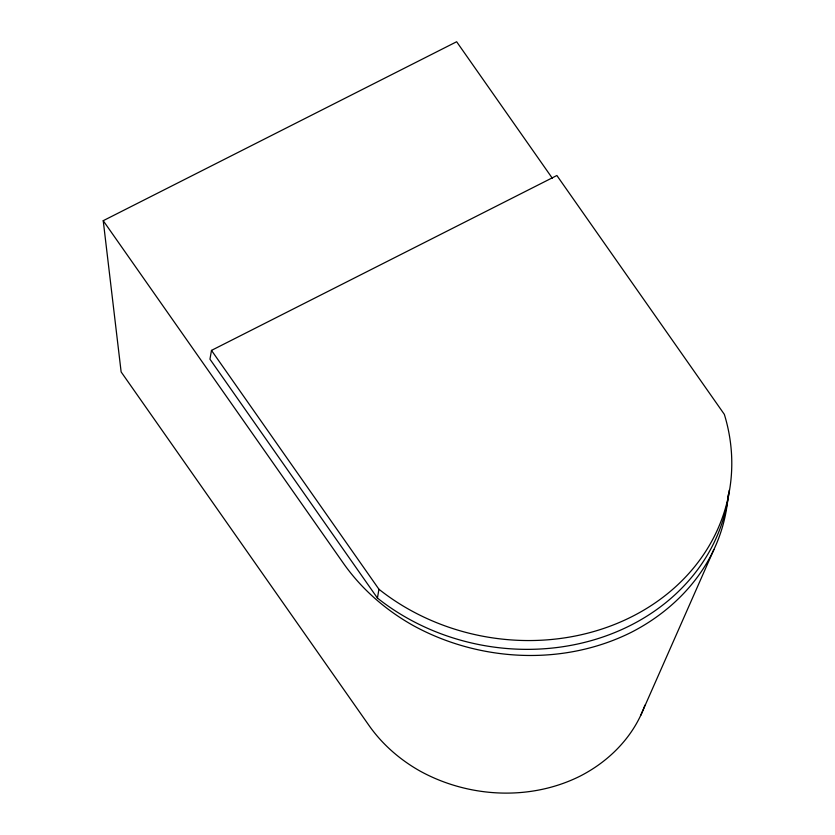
<?xml version="1.0" encoding="UTF-8"?>
<svg xmlns="http://www.w3.org/2000/svg" width="835" height="835" viewBox="0 0 835 835"><rect width="100%" height="100%" fill="white"/><g stroke="black" fill="none" stroke-linecap="round" stroke-linejoin="round"><path stroke-width="1.25" d="M211.485 350.397L378.944 589.249A214.219 185.339 9.8 0 0 632.085 616.554A214.219 185.339 9.8 0 0 724.342 414.369L556.882 175.507L211.485 350.397L209.961 359.196L377.42 598.058A214.219 185.339 9.8 0 0 596.19 639.172A214.219 185.339 9.8 0 0 729.258 490.187M377.42 598.058L378.944 589.249M640.685 715.459L713.883 549.587M644.912 705.178A150.07 129.832 9.8 0 1 629.997 733.704A156.886 135.729 9.8 0 1 580.074 776.143C530.173 801.068 468.769 797.801 420.224 771.164A153.755 133.026 9.8 0 1 368.966 725.417L121.138 371.93L103.227 220.69L456.641 41.75L552.373 178.314M103.227 220.69L343.321 563.155A209.689 181.414 9.8 0 0 413.231 625.551C479.447 661.873 563.176 666.33 631.239 632.346A213.958 185.109 9.8 0 0 699.323 574.47A204.669 177.062 9.8 0 0 728.183 494.696"/></g></svg>
